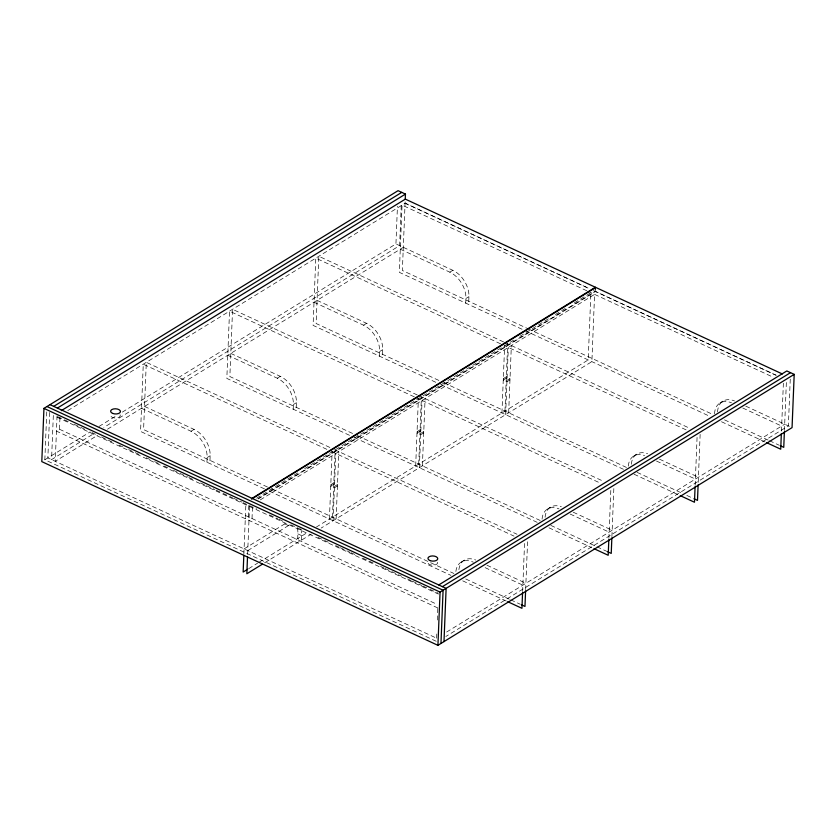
<?xml version="1.0" encoding="UTF-8"?>
<svg xmlns="http://www.w3.org/2000/svg" width="836" height="836" viewBox="0 0 836 836"><rect width="100%" height="100%" fill="white"/><g stroke="black" fill="none" stroke-linecap="round" stroke-linejoin="round"><path stroke-width="0.63" stroke-dasharray="4.18 3.13" d="M436.225 641.275L44.83 459.769L46.764 411.72M49.69 412.451L47.861 457.898L436.894 638.317M53.326 415.461L51.55 459.612L93.81 433.633M57.057 415.868L55.239 461.326L97.498 435.347M437.824 607.971L56.451 431.115L59.481 429.255L60.035 415.356M141.493 408.292L191.016 431.251A21.83 14.567 58.4 0 1 207.129 457.595L206.941 462.224L209.972 460.354L210.16 455.724A21.83 14.567 58.4 0 0 194.046 429.39L144.524 406.432M243.872 553.944L245.847 504.798M248.783 505.466L248.323 516.826L245.293 518.686M247.613 554.362L249.536 506.511M252.472 507.17L252.012 518.539L248.982 520.4M227.758 355.258L277.27 378.217A21.83 14.567 58.4 0 1 293.384 404.561L293.196 409.191L296.226 407.32L296.414 402.691A21.83 14.567 58.4 0 0 280.3 376.357L230.788 353.398M297.282 527.997A21.83 11.464 -65.1 0 1 297.888 533.88L297.7 538.509L301.388 540.223L301.577 535.594A21.83 11.464 -65.1 0 0 300.615 528.624M329.415 519.02L332.111 451.764M332.446 517.15L335.142 449.904M333.094 520.723L335.8 453.478M336.124 518.863L338.831 451.618M314.022 302.224L363.535 325.194A21.83 14.567 58.4 0 1 379.649 351.528L379.46 356.157L382.491 354.297L382.679 349.667A21.83 14.567 58.4 0 0 366.565 323.323L317.053 300.364M122.369 412.096L395.94 243.913L397.445 206.252M401.238 205.363L399.629 245.627L103.81 427.478M405.136 201.884L402.377 270.477L526.764 328.161M415.67 465.986L418.376 398.741M418.7 464.126L421.407 396.87M419.358 467.69L422.065 400.444M422.389 465.83L425.096 398.584M436.611 638.182L436.82 632.988M437.343 620.009L437.865 607.02M400.277 249.191L449.799 272.16A21.83 14.567 58.4 0 1 465.913 298.494L465.725 303.123L468.756 301.263L468.944 296.634A21.83 14.567 58.4 0 0 452.83 270.3L395.94 243.913M501.934 412.953L504.63 345.707L686.502 430.049M504.965 411.093L507.661 343.836M505.623 414.666L508.319 347.41M508.654 412.796L511.35 345.55M522.615 591.491L524.642 541.049M525.645 589.631L527.568 541.78M595.316 289.287L595.232 291.315L257.833 498.737M608.88 538.457L610.855 489.311M611.91 536.597L613.885 487.451M695.144 485.423L697.109 436.287M698.227 482.267L700.14 434.417M781.451 431.104L783.374 383.254M784.429 430.53L786.404 381.341M790.25 379.157L788.379 425.9L445.86 636.478M67.779 410.601L405.178 203.179L589.328 288.577M44.83 459.769L90.121 431.919M99.014 426.454L115.692 416.203M107.499 429.192L403.307 247.331M191.016 431.251L194.046 429.39M277.27 378.217L280.3 376.357M363.535 325.194L366.565 323.323M449.799 272.16L452.83 270.3M207.129 457.595L210.16 455.724M293.384 404.561L296.414 402.691M379.649 351.528L382.679 349.667M465.913 298.494L468.944 296.634M256.652 498.162L266.642 492.017M269.15 490.471L300.218 471.379M304.649 468.651L514.339 339.74M519.877 336.333L549.848 317.91M555.397 314.503L567.602 307M574.248 302.904L590.895 292.673L588.199 359.919L316.551 526.92M258.261 498.935L595.65 291.513L776.268 375.27M260.341 499.865L594.584 294.387L591.888 361.633L321.17 528.059M244.081 548.897L284.773 523.879A21.83 11.464 -65.1 0 1 286.403 523.012M247.769 550.61L288.462 525.593A21.83 11.464 -65.1 0 1 290.625 524.485M248.7 568.637L257.572 563.182M258.679 562.503L306.572 533.054M264.584 562.847L311.368 534.089M461.221 562.085L464.252 560.225M547.486 509.051L550.516 507.191M633.74 456.028L636.771 454.157M720.005 402.994L723.035 401.134M446.623 632.037L784.69 424.197M405.084 203.232L588.669 288.368M593.403 290.562L775.798 375.155M586.82 290.782L402.053 205.092L399.347 272.348L709.659 416.255M588.001 291.325L772.767 377.015M745.785 406.15L792.058 427.614M742.755 408.02L781.66 426.057M527.924 328.705L712.69 414.384M724.54 419.881L768.357 440.206M769.548 440.75L779.016 445.149M721.51 421.741L765.327 442.066M503.585 341.945L318.819 256.265L316.123 323.511L439.297 380.641M504.777 342.499L689.533 428.189M500.555 343.815L315.789 258.125L313.092 325.382L436.267 382.501M659.52 459.183L698.426 477.231M656.49 461.044L695.395 479.091M443.728 382.689L626.436 467.418M637.095 472.361L682.103 493.24M686.837 495.435L692.762 498.183M440.697 384.55L623.405 469.278M634.064 474.231L679.072 495.1M417.321 394.979L232.565 309.299L229.858 376.545L353.032 433.665M418.512 395.532L603.278 481.212M414.29 396.849L229.534 311.159L226.828 378.405L353.262 437.04M415.482 397.393L600.248 483.083M573.256 512.217L612.161 530.254M570.225 514.077L609.13 532.124M357.463 435.723L540.171 520.452M550.83 525.395L595.838 546.263M597.019 546.817L607.678 551.76M354.433 437.583L537.14 522.312M548.98 527.809L591.627 547.58M329.875 447.469L146.3 362.333L143.593 429.579L267.677 487.116M334.619 449.663L517.014 534.246M326.845 449.329L143.269 364.193L140.563 431.439L264.928 489.112M331.589 451.524L513.983 536.106M487.001 565.251L525.907 583.288M485.141 567.654L522.876 585.158M271.512 488.893L453.906 573.486M465.756 578.972L509.573 599.297M510.765 599.851L520.232 604.24M269.349 491.16L450.876 575.346M462.726 580.842L506.543 601.157M57.788 416.746L68.416 421.668M74.32 424.406L87.31 430.425M92.023 432.62L95.565 434.26M101.469 436.998L113.278 442.474M119.182 445.212L122.714 446.852M128.619 449.59L140.427 455.066M146.331 457.804L149.874 459.445M154.587 461.629L159.31 463.823M164.034 466.007L167.576 467.658M173.48 470.396L187.64 476.959M188.821 477.513L194.725 480.251M200.63 482.978L205.353 485.173M206.534 485.716L214.8 489.551M215.981 490.105L221.874 492.832M223.055 493.386L232.502 497.765M233.683 498.308L241.949 502.143M243.13 502.687L246.672 504.338M249.452 505.623L256.537 508.905M269.516 514.934L277.782 518.759M278.963 519.313L282.505 520.953M290.771 524.789L302.569 530.254M317.92 537.37L329.718 542.846M335.623 545.584L339.165 547.225M340.346 547.779L349.793 552.157M350.974 552.7L356.878 555.438M362.772 558.176L374.58 563.652M380.485 566.39L384.027 568.031M385.208 568.584L401.729 576.244M407.634 578.982L411.176 580.623M412.357 581.166L421.804 585.545M422.974 586.099L428.878 588.837M430.059 589.38L438.325 593.215M57.005 417.227L438.377 594.082M284.773 523.879L288.462 525.593M297.888 533.88L301.577 535.594M59.481 429.255L437.301 604.459M628.317 466.112A21.83 14.567 58.4 0 1 644.556 455.568M631.347 464.241A21.83 14.567 58.4 0 1 647.587 453.708M542.062 519.135A21.83 14.567 58.4 0 1 558.96 508.863M545.093 517.275A21.83 14.567 58.4 0 1 561.322 506.741M455.871 571.469A21.83 14.567 58.4 0 1 473.354 562.189M458.901 569.598A21.83 14.567 58.4 0 1 475.726 560.036M717.57 411.939A21.83 14.567 58.4 0 1 734.51 400.935M714.54 413.799A21.83 14.567 58.4 0 1 731.479 402.806M437.521 562.231A4.922 2.602 2.3 0 1 433.027 565.188A4.922 2.602 2.3 0 1 427.792 562.294M120.039 414.75A4.922 2.602 2.3 0 1 115.702 418.031A4.922 2.602 2.3 0 1 110.54 414.813M333.825 482.832L330.784 484.702L334.473 486.406L337.504 484.546L333.825 482.832M420.08 429.798L417.049 431.669L420.738 433.372L423.768 431.512L420.08 429.798M506.344 376.775L503.314 378.635L507.003 380.349L510.033 378.478L506.344 376.775M333.763 484.222L330.732 486.082L334.421 487.796L337.451 485.935L333.763 484.222M420.027 431.188L416.997 433.058L420.686 434.762L423.716 432.902L420.027 431.188M506.292 378.165L503.262 380.025L506.94 381.728L509.97 379.868L506.292 378.165"/><path stroke-width="1.25" d="M405.241 199.281L405.45 194.088L398.072 190.671L43.942 408.386L41.8 461.629L437.928 645.329L792.058 427.614L794.2 374.371L786.822 370.954L438.754 584.939M243.83 555.24L243.151 572.043L247.592 569.316M247.508 556.943L246.839 573.757L262.368 564.206M437.928 645.329L440.06 592.087L794.2 374.371M440.959 643.469L443.09 590.226L46.973 406.526M443.989 641.609L446.121 588.366L50.003 404.655M522.563 592.787L521.946 608.305L507.734 601.711M525.593 590.916L524.977 606.434L521.424 604.794M595.316 289.287L595.399 287.26L405.335 199.125L61.289 410.643M608.827 539.753L608.2 555.271L593.988 548.677M611.858 537.893L611.231 553.411L607.678 551.76M695.092 486.719L694.465 502.237L680.253 495.643M698.123 484.859L697.496 500.377L693.943 498.726M781.346 433.685L780.73 449.204L766.518 442.62M784.377 431.825L783.76 447.344L780.207 445.692M53.682 406.369L401.761 192.374M57.37 408.083L405.45 194.088M251.343 498.778L595.399 287.26M251.761 498.977L595.817 287.459L782.329 373.953M442.432 586.653L790.511 372.657M43.942 408.386L440.06 592.087M430.153 560.632A4.922 2.602 2.3 0 0 437.761 558.835A4.922 2.602 2.3 0 0 430.655 556.149A4.922 2.602 2.3 0 0 430.153 560.632M112.839 413.475A4.922 2.602 2.3 0 0 120.447 411.678A4.922 2.602 2.3 0 0 113.33 408.992A4.922 2.602 2.3 0 0 112.839 413.475"/></g></svg>
